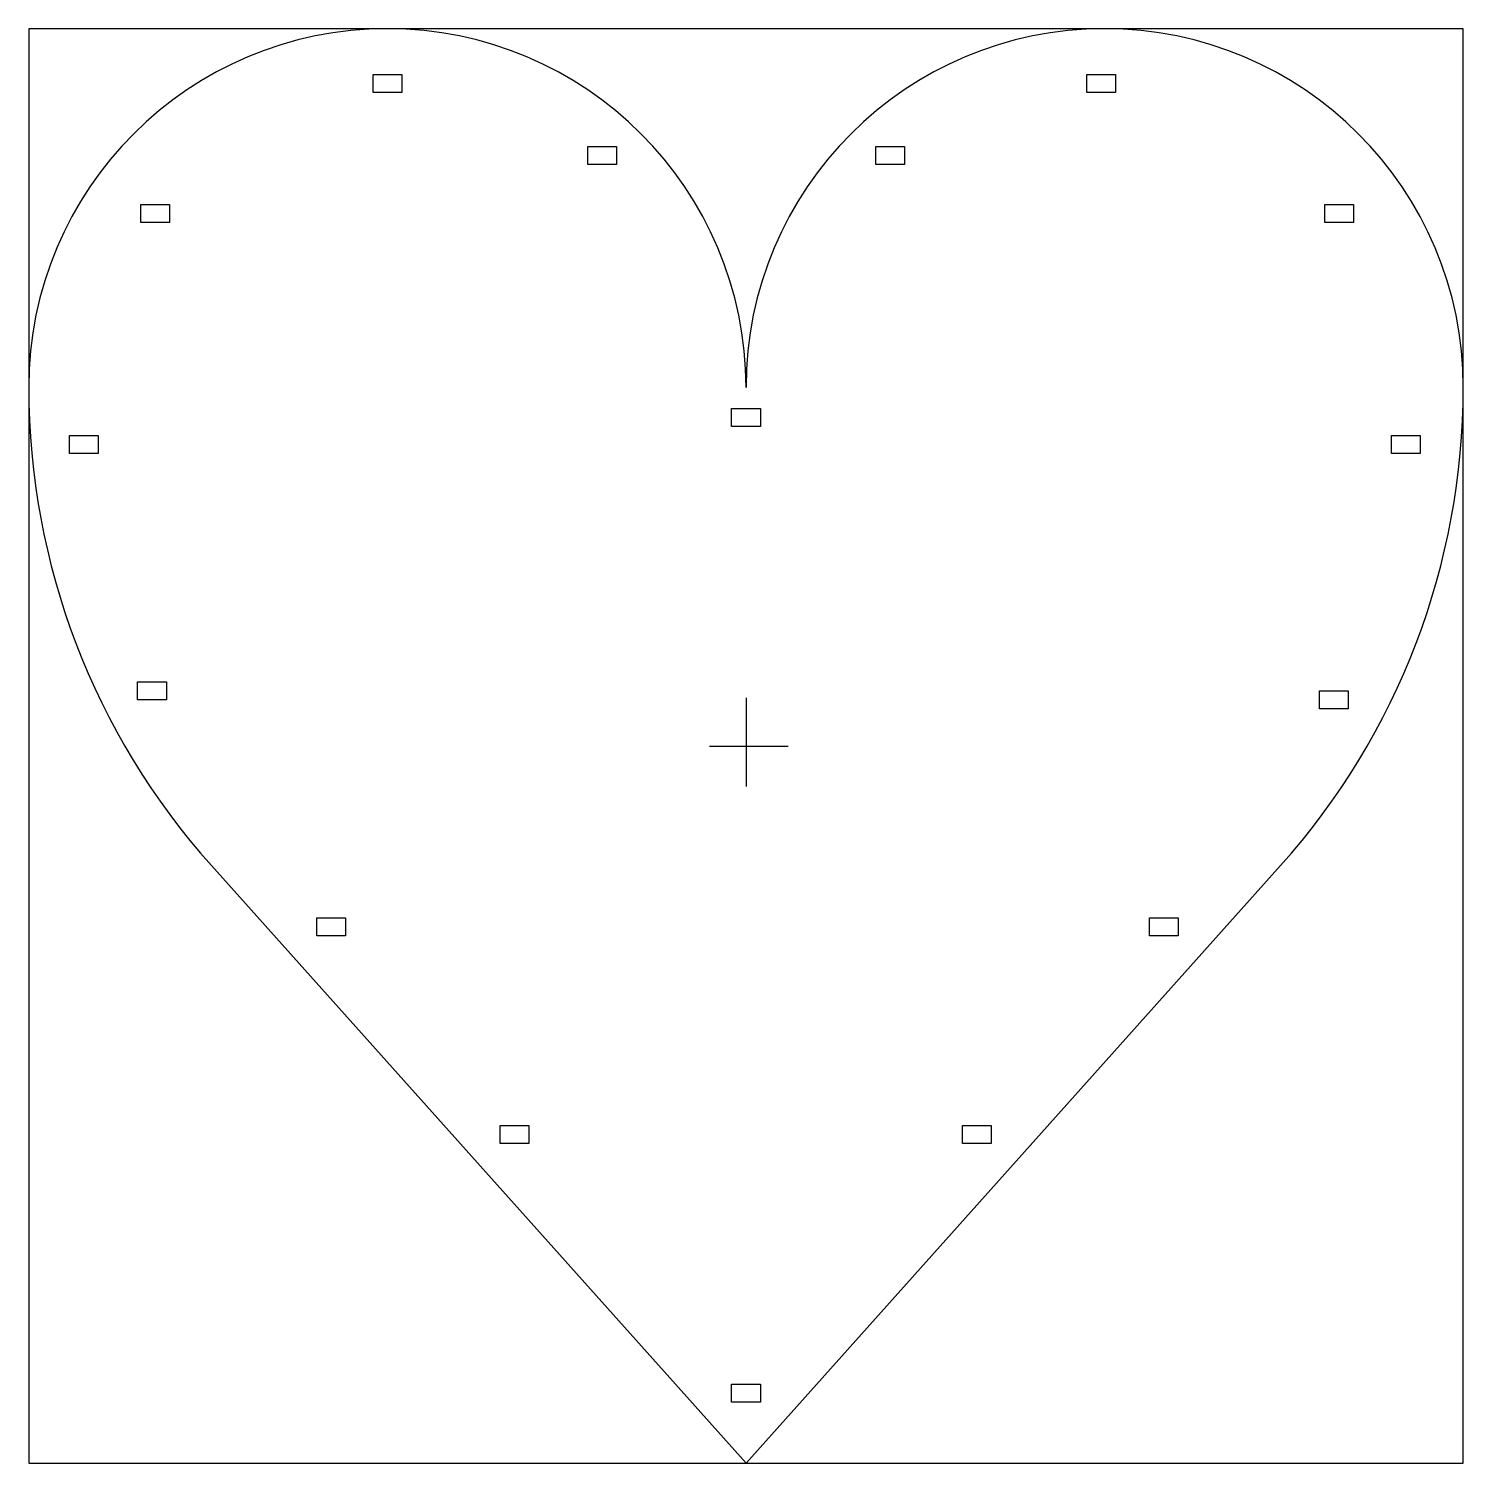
# Model space of a CAD drawing. Header units: inches. Extents: x 0 to 4, y 0 to 4.
import ezdxf

# ---------------------------------------------------------------- set-up
doc = ezdxf.new("R2010")
doc.units = ezdxf.units.IN
doc.header["$MEASUREMENT"] = 0

msp = doc.modelspace()

# ---------------------------------------------------------------- linework, layer by layer
for p, q in [((4, 4), (2, 4)), ((2, 2.1345), (2, 1.8869)), ((1.8982, 2), (2.1174, 2)), ((4, 0), (4, 2)), ((2, 0), (0.5093, 1.6667)), ((2, 0), (3.4907, 1.6667))]:
    msp.add_line(p, q)
for points in [[(0, 0), (4, 0), (4, 4), (0, 4)], [(0.96, 3.872), (1.04, 3.872), (1.04, 3.822), (0.96, 3.822)], [(2.95, 3.872), (3.03, 3.872), (3.03, 3.822), (2.95, 3.822)], [(1.5589, 3.6717), (1.6389, 3.6717), (1.6389, 3.6217), (1.5589, 3.6217)], [(2.3618, 3.6717), (2.4418, 3.6717), (2.4418, 3.6217), (2.3618, 3.6217)], [(0.3126, 3.5098), (0.3926, 3.5098), (0.3926, 3.4598), (0.3126, 3.4598)], [(3.6136, 3.5098), (3.6936, 3.5098), (3.6936, 3.4598), (3.6136, 3.4598)], [(1.96, 2.9406), (2.04, 2.9406), (2.04, 2.8906), (1.96, 2.8906)], [(0.1134, 2.8658), (0.1934, 2.8658), (0.1934, 2.8158), (0.1134, 2.8158)], [(3.7996, 2.8658), (3.8796, 2.8658), (3.8796, 2.8158), (3.7996, 2.8158)], [(0.3038, 2.1789), (0.3838, 2.1789), (0.3838, 2.1289), (0.3038, 2.1289)], [(3.5991, 2.1539), (3.6791, 2.1539), (3.6791, 2.1039), (3.5991, 2.1039)], [(0.8031, 1.5208), (0.8831, 1.5208), (0.8831, 1.4708), (0.8031, 1.4708)], [(3.1252, 1.5208), (3.2052, 1.5208), (3.2052, 1.4708), (3.1252, 1.4708)], [(1.3147, 0.9417), (1.3947, 0.9417), (1.3947, 0.8917), (1.3147, 0.8917)], [(2.6036, 0.9417), (2.6836, 0.9417), (2.6836, 0.8917), (2.6036, 0.8917)], [(1.96, 0.2208), (2.04, 0.2208), (2.04, 0.1708), (1.96, 0.1708)]]:
    msp.add_lwpolyline(points, close=True)
for centre, radius, start, end in [((1, 3), 1, 0, 180), ((3, 3), 1, 0, 180), ((2, 3), 2, 180, 221.8103), ((2, 3), 2, 318.1897, 0)]:
    msp.add_arc(centre, radius, start, end)

doc.saveas('drawing.dxf')
